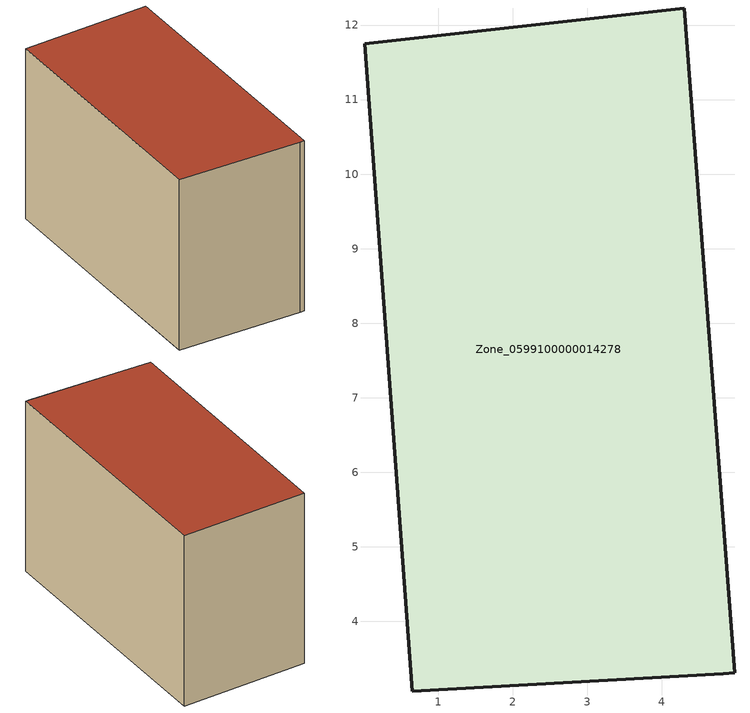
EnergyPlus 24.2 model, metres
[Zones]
Zone_0599100000014278
 floor ground (C_G): 4.98,3.31 4.83,3.29 0.65,3.06 0.02,11.75 4.3,12.23 z0
 wall outside (C_F): 4.3,12.23 0.02,11.75 0.65,3.06 4.83,3.29 4.98,3.31 4.3,12.23 z0:5.96
 roof outside (C_R): 4.83,3.29 4.98,3.31 4.3,12.23 0.02,11.75 0.65,3.06 z5.96
[BUILDING]
Pand.0599100000014278: North Axis=0; Terrain=City; Loads Convergence Tolerance Value=0.04; Temperature Convergence Tolerance Value=0.4; Solar Distribution=FullExterior; Maximum Number of Warmup Days=25; Minimum Number of Warmup Days=1
[Site:Location]
Rotterdam.The.Hague.AP_ZH_NLD Design_Conditions: Latitude=51.96; Longitude=4.45; Time Zone=1; Elevation=-4.5
[SITE:GROUNDTEMPERATURE:BUILDINGSURFACE]
18, 18, 18, 18, 18, 18, 18, 18, 18, 18, 18, 18
[MATERIAL] Thermal Absorptance=0.9; Solar Absorptance=0.7; Visible Absorptance=0.7
Name | Roughness | Thickness | Conductivity | Density | Specific Heat
G.TC.1946-1964 | MediumSmooth | 0.15 | 1 | 540 | 1210
F.TC.1946-1964 | Rough | 0.3 | 0.857143 | 1920 | 840
R.TC.1946-1964 | MediumRough | 0.2 | 0.235294 | 1500 | 1000
[CONSTRUCTION]
C_G: G.TC.1946-1964
C_F: F.TC.1946-1964
C_R: R.TC.1946-1964
[ZONE]
Zone_0599100000014278: Type=1; Multiplier=1; Ceiling Height=Autocalculate; Volume=Autocalculate; Floor Area=autocalculate; Part of Total Floor Area=Yes
[ZONEINFILTRATION:DESIGNFLOWRATE]
Infil_Zone_0599100000014278: Zone or ZoneList or Space or SpaceList=Zone_0599100000014278; Schedule=AlwaysOn; Design Flow Rate Calculation Method=Flow/Area; Flow Rate per Floor Area=0.003; Constant Term Coefficient=1; Temperature Term Coefficient=0; Velocity Term Coefficient=0; Velocity Squared Term Coefficient=0
[HVACTEMPLATE:ZONE:IDEALLOADSAIRSYSTEM]
Zone_0599100000014278: Maximum Heating Supply Air Temperature=50; Minimum Cooling Supply Air Temperature=13; Maximum Heating Supply Air Humidity Ratio=0.0156; Minimum Cooling Supply Air Humidity Ratio=0.0077; Heating Limit=NoLimit; Cooling Limit=NoLimit; Dehumidification Control Type=ConstantSensibleHeatRatio; Cooling Sensible Heat Ratio=0.7; Dehumidification Setpoint=60; Humidification Control Type=None; Humidification Setpoint=30; Outdoor Air Method=None; Outdoor Air Flow Rate per Person=0.00944; Outdoor Air Flow Rate per Zone Floor Area=0; Outdoor Air Flow Rate per Zone=0; Demand Controlled Ventilation Type=None; Outdoor Air Economizer Type=NoEconomizer; Heat Recovery Type=None; Sensible Heat Recovery Effectiveness=0.7; Latent Heat Recovery Effectiveness=0.65
[ZONECONTROL:THERMOSTAT]
ThermostatControl_Zone_0599100000014278: Zone or ZoneList=Zone_0599100000014278; Control Type Schedule=DualSetpointControlType; Control 1=Thermostat_Zone_0599100000014278; Temperature Difference Between Cutout And Setpoint=0
[THERMOSTATSETPOINT:DUALSETPOINT]
Thermostat_Zone_0599100000014278: Heating Setpoint Temperature Schedule=HeatingSetpoint_Zone_0599100000014278; Cooling Setpoint Temperature Schedule=CoolingSetpoint_Zone_0599100000014278
[SCHEDULE:COMPACT]
HeatingSetpoint_Zone_0599100000014278: Through: 12/31, For: AllDays, Until: 24:00, 21
CoolingSetpoint_Zone_0599100000014278: Through: 12/31, For: AllDays, Until: 24:00, 24
DualSetpointControlType: Through: 12/31, For: AllDays, Until: 24:00, 4
AlwaysOn: Through: 12/31, For: AllDays, Until: 24:00, 1
